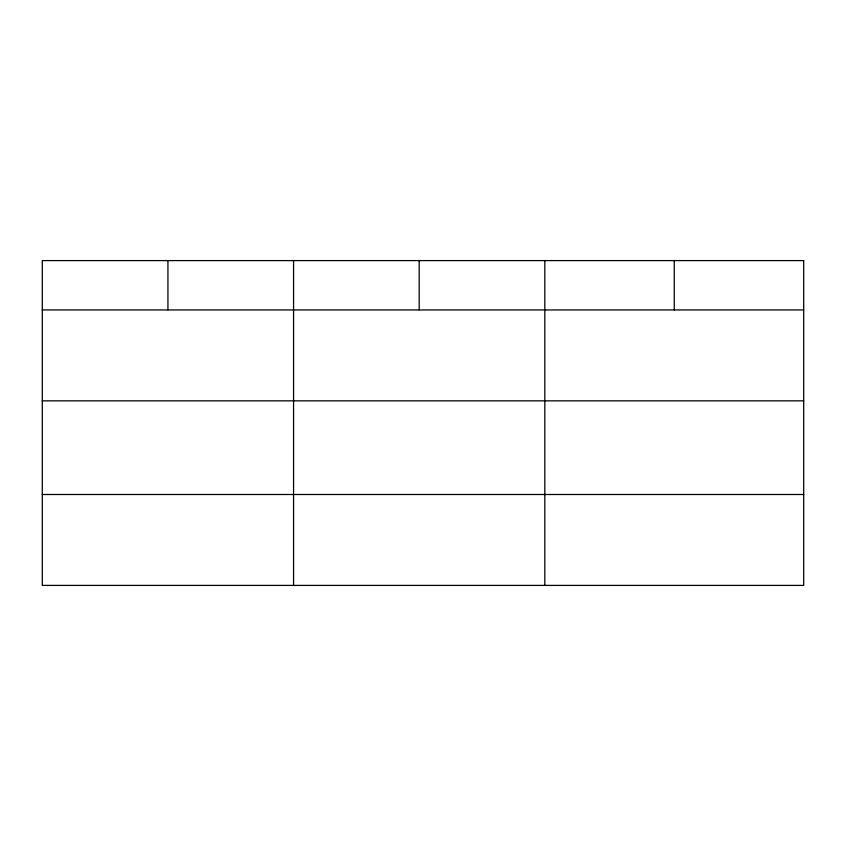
<?xml version="1.0" encoding="UTF-8"?>
<svg xmlns="http://www.w3.org/2000/svg" width="846" height="846" viewBox="0 0 846 846"><rect width="100%" height="100%" fill="white"/><g stroke="black" fill="none" stroke-linecap="round" stroke-linejoin="round"><path stroke-width="1.27" d="M42.3 309.943L803.7 309.943M42.3 400.845L803.7 400.845M42.3 494.498L803.7 494.498M674.262 260.6L674.262 309.943M544.824 260.6L544.824 585.4M419.193 260.6L419.193 309.943M293.562 260.6L293.562 585.4M167.931 260.6L167.931 309.943M803.7 260.6L42.3 260.6L42.3 585.4L803.7 585.4L803.7 260.6"/></g></svg>
